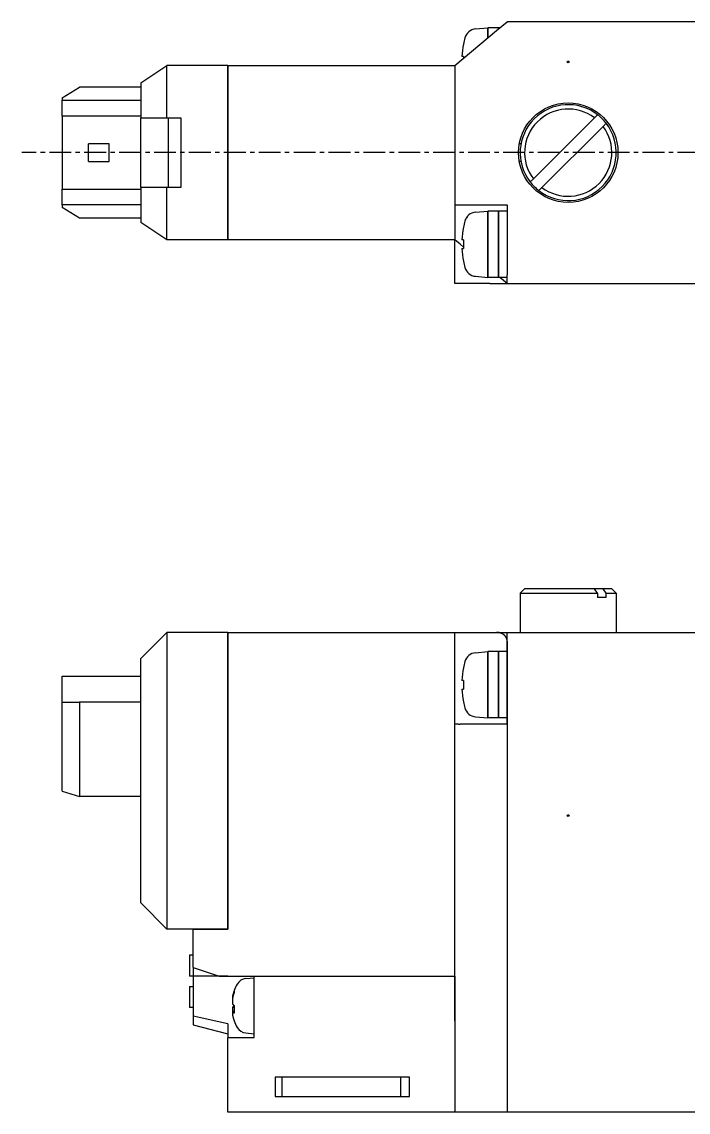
# Model space of a CAD drawing. Extents: x 83 to 239, y 31 to 153.
# Drawn here: x 85.1 to 123.3, y 88.3 to 150.8 of the extents above; entities that cross this region are included whole.
import ezdxf

# ---------------------------------------------------------------- set-up
doc = ezdxf.new("R2010")
doc.units = 0
doc.linetypes.add('CENTER', pattern=[2, 1.25, -0.25, 0.25, -0.25])
doc.layers.get('0').update_dxf_attribs({"linetype": 'CONTINUOUS'})
doc.layers.add('CENTER', color=1, linetype='CENTER')

msp = doc.modelspace()

# ---------------------------------------------------------------- linework, layer by layer
at = {"color": 7, "linetype": 'CONTINUOUS'}
for p, q in [((112.337, 150.263), (112.937, 150.763)), ((126.937, 150.763), (112.937, 150.763)), ((109.937, 148.263), (112.337, 150.263)), ((111.13, 150.351), (111.837, 150.413)), ((111.837, 150.413), (111.837, 149.847)), ((112.437, 150.413), (111.837, 150.413)), ((111.837, 149.847), (111.837, 150.413)), ((112.437, 150.413), (112.437, 150.347)), ((112.517, 150.413), (112.437, 150.413)), ((112.437, 150.347), (112.437, 150.413)), ((110.439, 149.485), (110.434, 149.49)), ((110.439, 148.766), (110.35, 148.766)), ((91.937, 147.263), (93.437, 148.263)), ((96.937, 148.263), (93.437, 148.263)), ((93.437, 145.263), (93.437, 148.263)), ((96.937, 148.263), (109.937, 148.263)), ((96.937, 148.263), (96.937, 138.263)), ((96.937, 138.263), (96.937, 148.263)), ((109.937, 148.263), (109.937, 140.263)), ((109.937, 148.263), (109.937, 138.263)), ((87.437, 146.413), (88.437, 147.013)), ((91.937, 147.013), (88.437, 147.013)), ((91.937, 147.263), (91.937, 145.263)), ((87.437, 146.413), (87.437, 146.263)), ((87.437, 145.363), (87.437, 146.263)), ((87.437, 146.263), (91.937, 146.263)), ((87.437, 145.363), (87.437, 141.163)), ((91.937, 145.363), (87.437, 145.363)), ((91.937, 141.263), (91.937, 145.263)), ((91.937, 145.263), (93.437, 145.263)), ((93.437, 145.263), (94.237, 145.263)), ((93.52, 145.263), (93.52, 141.263)), ((94.237, 145.263), (94.237, 141.263)), ((114.44, 141.76), (117.94, 145.261)), ((118.119, 145.439), (117.94, 145.261)), ((118.435, 144.766), (114.934, 141.265)), ((118.614, 144.944), (118.435, 144.766)), ((88.937, 142.763), (88.937, 143.763)), ((90.137, 143.763), (88.937, 143.763)), ((90.137, 142.763), (90.137, 143.763)), ((113.733, 143.763), (113.632, 143.763)), ((88.937, 142.763), (90.137, 142.763)), ((113.733, 142.763), (113.632, 142.763)), ((91.937, 141.263), (91.937, 139.263)), ((93.437, 141.263), (91.937, 141.263)), ((94.237, 141.263), (93.437, 141.263)), ((93.437, 138.263), (93.437, 141.263)), ((114.44, 141.76), (114.261, 141.582)), ((114.934, 141.265), (114.756, 141.087)), ((87.437, 140.263), (87.437, 141.163)), ((87.437, 141.163), (91.937, 141.163)), ((87.437, 140.263), (87.437, 140.113)), ((91.937, 140.263), (87.437, 140.263)), ((88.437, 139.513), (87.437, 140.113)), ((109.937, 140.263), (112.937, 140.263)), ((112.937, 140.263), (112.937, 136.263)), ((91.937, 139.513), (88.437, 139.513)), ((111.13, 139.851), (111.837, 139.913)), ((112.437, 139.913), (111.837, 139.913)), ((111.837, 139.913), (111.837, 136.113)), ((111.837, 136.113), (111.837, 139.913)), ((112.937, 139.913), (112.437, 139.913)), ((112.437, 139.913), (112.437, 136.113)), ((112.437, 136.113), (112.437, 139.913)), ((93.437, 138.263), (91.937, 139.263)), ((110.439, 138.985), (110.434, 138.99)), ((96.937, 138.263), (93.437, 138.263)), ((109.937, 138.263), (96.937, 138.263)), ((110.237, 138.013), (109.937, 138.263)), ((109.937, 135.763), (109.937, 138.263)), ((110.439, 138.266), (110.35, 138.266)), ((110.436, 137.848), (110.237, 138.013)), ((110.35, 137.761), (110.439, 137.761)), ((110.434, 137.037), (110.439, 137.041)), ((112.937, 135.763), (112.937, 136.263)), ((111.937, 135.763), (109.937, 135.763)), ((111.13, 136.175), (111.837, 136.113)), ((112.437, 136.113), (111.837, 136.113)), ((111.937, 135.763), (112.937, 135.763)), ((112.937, 136.113), (112.437, 136.113)), ((112.937, 135.763), (112.517, 136.113)), ((112.937, 135.763), (126.937, 135.763)), ((113.937, 118.263), (113.687, 118.013)), ((117.94, 118.263), (113.937, 118.263)), ((118.435, 118.263), (117.94, 118.263)), ((118.119, 118.013), (117.94, 118.263)), ((118.614, 118.013), (118.435, 118.263)), ((118.937, 118.263), (118.435, 118.263)), ((118.937, 118.263), (119.187, 118.013)), ((113.687, 118.013), (113.687, 115.763)), ((113.687, 118.013), (118.119, 118.013)), ((118.119, 118.013), (118.119, 117.763)), ((118.614, 117.763), (118.119, 117.763)), ((118.614, 117.763), (118.614, 118.013)), ((118.614, 118.013), (119.187, 118.013)), ((119.187, 118.013), (119.187, 115.763)), ((91.937, 114.263), (93.437, 115.763)), ((96.937, 115.763), (93.437, 115.763)), ((93.437, 115.763), (93.437, 98.763)), ((96.937, 115.763), (109.937, 115.763)), ((96.937, 98.763), (96.937, 115.763)), ((96.937, 115.763), (96.937, 98.763)), ((109.937, 115.763), (112.337, 115.763)), ((109.937, 115.763), (112.937, 115.763)), ((109.937, 93.499), (109.937, 115.763)), ((109.937, 96.063), (109.937, 115.763)), ((112.337, 115.763), (126.937, 115.763)), ((112.937, 115.263), (112.937, 115.763)), ((112.937, 115.263), (112.937, 88.263)), ((112.937, 110.513), (112.937, 115.263)), ((111.13, 114.601), (111.837, 114.663)), ((111.837, 114.663), (111.837, 110.863)), ((112.437, 114.661), (111.837, 114.661)), ((111.837, 110.863), (111.837, 114.661)), ((112.937, 114.663), (112.437, 114.663)), ((112.437, 110.863), (112.437, 114.663)), ((112.437, 114.661), (112.437, 110.863)), ((91.937, 100.263), (91.937, 114.263)), ((87.437, 111.763), (87.437, 113.263)), ((87.437, 113.263), (91.937, 113.263)), ((110.439, 113.735), (110.434, 113.74)), ((110.439, 113.016), (110.35, 113.016)), ((110.35, 112.511), (110.439, 112.511)), ((87.437, 106.663), (87.437, 111.763)), ((87.437, 111.763), (88.437, 111.763)), ((88.437, 111.763), (88.437, 106.363)), ((91.937, 111.763), (88.437, 111.763)), ((110.434, 111.787), (110.439, 111.791)), ((111.13, 110.925), (111.837, 110.863)), ((112.437, 110.863), (111.837, 110.863)), ((112.937, 110.863), (112.437, 110.863)), ((112.937, 110.513), (110.237, 110.513)), ((87.437, 106.663), (88.437, 106.363)), ((91.937, 106.363), (88.437, 106.363)), ((93.437, 98.763), (91.937, 100.263)), ((96.937, 98.763), (93.437, 98.763)), ((94.937, 96.563), (94.937, 98.763)), ((94.937, 98.763), (96.937, 98.763)), ((94.937, 97.263), (94.737, 97.263)), ((94.737, 97.263), (94.737, 96.063)), ((94.937, 96.563), (94.937, 96.063)), ((94.937, 96.563), (96.437, 96.063)), ((94.937, 96.063), (94.737, 96.063)), ((96.937, 96.063), (94.937, 96.063)), ((94.937, 96.063), (94.937, 93.782)), ((96.437, 96.063), (109.937, 96.063)), ((97.966, 95.922), (98.437, 95.963)), ((98.437, 92.543), (98.437, 96.063)), ((98.437, 96.063), (109.937, 96.063)), ((109.937, 96.063), (109.937, 88.263)), ((94.737, 95.463), (94.937, 95.463)), ((94.737, 95.463), (94.737, 94.263)), ((97.217, 94.877), (97.195, 94.888)), ((97.195, 94.888), (97.195, 94.782)), ((97.195, 94.782), (97.195, 94.464)), ((94.937, 94.263), (94.737, 94.263)), ((96.936, 93.324), (94.936, 93.776)), ((94.937, 93.782), (94.937, 93.263)), ((97.288, 94.251), (97.195, 94.263)), ((97.195, 94.263), (97.195, 94.031)), ((97.289, 94.043), (97.195, 94.031)), ((97.195, 94.031), (97.195, 93.839)), ((94.937, 93.263), (96.937, 92.763)), ((96.937, 93.329), (96.937, 92.543)), ((96.937, 88.263), (96.937, 92.543)), ((96.937, 92.543), (98.437, 92.543)), ((97.966, 92.804), (98.437, 92.763)), ((99.637, 90.263), (99.637, 89.163)), ((107.337, 90.263), (99.637, 90.263)), ((100.037, 89.163), (100.037, 90.263)), ((106.837, 89.163), (106.837, 90.263)), ((107.337, 89.163), (107.337, 90.263)), ((99.637, 89.163), (107.337, 89.163)), ((109.937, 88.263), (96.937, 88.263)), ((126.937, 88.263), (109.937, 88.263))]:
    msp.add_line(p, q, dxfattribs=at)
for points in [[(110.439, 148.766, 0), (110.439, 148.765, 0), (110.439, 148.764, 0), (110.439, 148.764, 0), (110.439, 148.763, 0), (110.439, 148.762, 0), (110.439, 148.762, 0), (110.439, 148.761, 0), (110.439, 148.76, 0), (110.439, 148.76, 0), (110.439, 148.759, 0), (110.439, 148.758, 0), (110.439, 148.758, 0), (110.439, 148.757, 0), (110.439, 148.756, 0), (110.439, 148.756, 0), (110.439, 148.755, 0), (110.439, 148.754, 0), (110.439, 148.754, 0), (110.439, 148.753, 0), (110.439, 148.752, 0), (110.439, 148.751, 0), (110.439, 148.751, 0), (110.439, 148.75, 0), (110.439, 148.749, 0), (110.438, 148.749, 0), (110.438, 148.748, 0), (110.438, 148.747, 0), (110.438, 148.747, 0), (110.438, 148.746, 0), (110.438, 148.745, 0), (110.438, 148.745, 0), (110.438, 148.744, 0), (110.438, 148.743, 0), (110.438, 148.743, 0), (110.438, 148.742, 0), (110.438, 148.741, 0), (110.438, 148.741, 0), (110.438, 148.74, 0), (110.438, 148.739, 0), (110.438, 148.739, 0), (110.438, 148.738, 0), (110.438, 148.737, 0), (110.438, 148.737, 0), (110.438, 148.736, 0), (110.438, 148.735, 0), (110.438, 148.734, 0), (110.438, 148.734, 0), (110.438, 148.733, 0), (110.438, 148.732, 0), (110.438, 148.732, 0), (110.438, 148.731, 0), (110.438, 148.73, 0), (110.438, 148.73, 0), (110.438, 148.729, 0), (110.438, 148.728, 0), (110.438, 148.728, 0), (110.438, 148.727, 0), (110.438, 148.726, 0), (110.438, 148.726, 0), (110.438, 148.725, 0), (110.438, 148.724, 0), (110.438, 148.724, 0), (110.437, 148.723, 0), (110.437, 148.722, 0), (110.437, 148.722, 0), (110.437, 148.721, 0), (110.437, 148.72, 0), (110.437, 148.72, 0), (110.437, 148.719, 0), (110.437, 148.718, 0), (110.437, 148.718, 0), (110.437, 148.717, 0), (110.437, 148.716, 0), (110.437, 148.715, 0), (110.437, 148.715, 0), (110.437, 148.714, 0), (110.437, 148.713, 0), (110.437, 148.713, 0), (110.437, 148.712, 0), (110.437, 148.711, 0), (110.437, 148.711, 0), (110.437, 148.71, 0), (110.437, 148.709, 0), (110.437, 148.709, 0), (110.437, 148.708, 0), (110.437, 148.707, 0), (110.437, 148.707, 0), (110.437, 148.706, 0), (110.437, 148.705, 0), (110.437, 148.705, 0), (110.437, 148.704, 0), (110.437, 148.703, 0), (110.437, 148.703, 0), (110.437, 148.702, 0), (110.437, 148.701, 0), (110.437, 148.701, 0), (110.437, 148.7, 0), (110.437, 148.699, 0), (110.437, 148.698, 0), (110.437, 148.698, 0), (110.437, 148.697, 0), (110.437, 148.696, 0), (110.437, 148.696, 0), (110.437, 148.695, 0), (110.436, 148.694, 0), (110.436, 148.694, 0), (110.436, 148.693, 0), (110.436, 148.692, 0), (110.436, 148.692, 0), (110.436, 148.691, 0), (110.436, 148.69, 0), (110.436, 148.69, 0), (110.436, 148.689, 0), (110.436, 148.688, 0), (110.436, 148.688, 0), (110.436, 148.687, 0), (110.436, 148.686, 0), (110.436, 148.686, 0), (110.436, 148.685, 0), (110.436, 148.684, 0), (110.436, 148.684, 0), (110.436, 148.683, 0), (110.436, 148.682, 0), (110.436, 148.682, 0), (110.436, 148.681, 0), (110.436, 148.68, 0), (110.436, 148.679, 0), (110.436, 148.679, 0)], [(110.439, 138.266, 0), (110.439, 138.262, 0), (110.439, 138.258, 0), (110.439, 138.254, 0), (110.439, 138.25, 0), (110.438, 138.246, 0), (110.438, 138.242, 0), (110.438, 138.238, 0), (110.438, 138.234, 0), (110.438, 138.23, 0), (110.438, 138.226, 0), (110.437, 138.222, 0), (110.437, 138.218, 0), (110.437, 138.214, 0), (110.437, 138.211, 0), (110.437, 138.207, 0), (110.437, 138.203, 0), (110.437, 138.199, 0), (110.437, 138.195, 0), (110.436, 138.191, 0), (110.436, 138.187, 0), (110.436, 138.183, 0), (110.436, 138.179, 0), (110.436, 138.175, 0), (110.436, 138.171, 0), (110.436, 138.167, 0), (110.436, 138.163, 0), (110.435, 138.159, 0), (110.435, 138.155, 0), (110.435, 138.151, 0), (110.435, 138.147, 0), (110.435, 138.143, 0), (110.435, 138.14, 0), (110.435, 138.136, 0), (110.435, 138.132, 0), (110.435, 138.128, 0), (110.435, 138.124, 0), (110.435, 138.12, 0), (110.435, 138.116, 0), (110.434, 138.112, 0), (110.434, 138.108, 0), (110.434, 138.104, 0), (110.434, 138.1, 0), (110.434, 138.096, 0), (110.434, 138.092, 0), (110.434, 138.088, 0), (110.434, 138.084, 0), (110.434, 138.08, 0), (110.434, 138.076, 0), (110.434, 138.072, 0), (110.434, 138.068, 0), (110.434, 138.065, 0), (110.434, 138.061, 0), (110.434, 138.057, 0), (110.434, 138.053, 0), (110.434, 138.049, 0), (110.434, 138.045, 0), (110.434, 138.041, 0), (110.434, 138.037, 0), (110.434, 138.033, 0), (110.434, 138.029, 0), (110.434, 138.025, 0), (110.434, 138.021, 0), (110.434, 138.017, 0), (110.434, 138.013, 0), (110.434, 138.009, 0), (110.434, 138.005, 0), (110.434, 138.001, 0), (110.434, 137.997, 0), (110.434, 137.993, 0), (110.434, 137.99, 0), (110.434, 137.986, 0), (110.434, 137.982, 0), (110.434, 137.978, 0), (110.434, 137.974, 0), (110.434, 137.97, 0), (110.434, 137.966, 0), (110.434, 137.962, 0), (110.434, 137.958, 0), (110.434, 137.954, 0), (110.434, 137.95, 0), (110.434, 137.946, 0), (110.434, 137.942, 0), (110.434, 137.938, 0), (110.434, 137.934, 0), (110.434, 137.93, 0), (110.434, 137.926, 0), (110.434, 137.922, 0), (110.434, 137.919, 0), (110.434, 137.915, 0), (110.435, 137.911, 0), (110.435, 137.907, 0), (110.435, 137.903, 0), (110.435, 137.899, 0), (110.435, 137.895, 0), (110.435, 137.891, 0), (110.435, 137.887, 0), (110.435, 137.883, 0), (110.435, 137.879, 0), (110.435, 137.875, 0), (110.435, 137.871, 0), (110.435, 137.867, 0), (110.436, 137.863, 0), (110.436, 137.859, 0), (110.436, 137.855, 0), (110.436, 137.851, 0), (110.436, 137.847, 0), (110.436, 137.844, 0), (110.436, 137.84, 0), (110.436, 137.836, 0), (110.437, 137.832, 0), (110.437, 137.828, 0), (110.437, 137.824, 0), (110.437, 137.82, 0), (110.437, 137.816, 0), (110.437, 137.812, 0), (110.437, 137.808, 0), (110.437, 137.804, 0), (110.438, 137.8, 0), (110.438, 137.796, 0), (110.438, 137.792, 0), (110.438, 137.788, 0), (110.438, 137.784, 0), (110.438, 137.78, 0), (110.439, 137.776, 0), (110.439, 137.773, 0), (110.439, 137.769, 0), (110.439, 137.765, 0), (110.439, 137.761, 0)], [(112.937, 115.263, 0), (112.937, 115.269, 0), (112.937, 115.276, 0), (112.937, 115.282, 0), (112.937, 115.288, 0), (112.936, 115.294, 0), (112.936, 115.3, 0), (112.935, 115.306, 0), (112.934, 115.312, 0), (112.934, 115.318, 0), (112.933, 115.324, 0), (112.932, 115.331, 0), (112.931, 115.337, 0), (112.93, 115.343, 0), (112.929, 115.349, 0), (112.927, 115.355, 0), (112.926, 115.361, 0), (112.924, 115.367, 0), (112.923, 115.373, 0), (112.921, 115.379, 0), (112.919, 115.385, 0), (112.918, 115.391, 0), (112.916, 115.397, 0), (112.914, 115.402, 0), (112.912, 115.408, 0), (112.909, 115.414, 0), (112.907, 115.42, 0), (112.905, 115.426, 0), (112.902, 115.432, 0), (112.9, 115.437, 0), (112.897, 115.443, 0), (112.894, 115.449, 0), (112.892, 115.455, 0), (112.889, 115.46, 0), (112.886, 115.466, 0), (112.883, 115.471, 0), (112.88, 115.477, 0), (112.877, 115.483, 0), (112.873, 115.488, 0), (112.87, 115.494, 0), (112.867, 115.499, 0), (112.863, 115.504, 0), (112.859, 115.51, 0), (112.856, 115.515, 0), (112.852, 115.52, 0), (112.848, 115.526, 0), (112.844, 115.531, 0), (112.84, 115.536, 0), (112.836, 115.541, 0), (112.832, 115.546, 0), (112.828, 115.551, 0), (112.824, 115.556, 0), (112.819, 115.561, 0), (112.815, 115.566, 0), (112.81, 115.571, 0), (112.806, 115.576, 0), (112.801, 115.58, 0), (112.796, 115.585, 0), (112.792, 115.59, 0), (112.787, 115.594, 0), (112.782, 115.599, 0), (112.777, 115.604, 0), (112.772, 115.608, 0), (112.767, 115.612, 0), (112.762, 115.617, 0), (112.756, 115.621, 0), (112.751, 115.625, 0), (112.746, 115.63, 0), (112.74, 115.634, 0), (112.735, 115.638, 0), (112.729, 115.642, 0), (112.724, 115.646, 0), (112.718, 115.65, 0), (112.712, 115.654, 0), (112.706, 115.657, 0), (112.701, 115.661, 0), (112.695, 115.665, 0), (112.689, 115.668, 0), (112.683, 115.672, 0), (112.677, 115.676, 0), (112.671, 115.679, 0), (112.665, 115.682, 0), (112.658, 115.686, 0), (112.652, 115.689, 0), (112.646, 115.692, 0), (112.639, 115.695, 0), (112.633, 115.698, 0), (112.627, 115.701, 0), (112.62, 115.704, 0), (112.614, 115.707, 0), (112.607, 115.71, 0), (112.601, 115.713, 0), (112.594, 115.715, 0), (112.587, 115.718, 0), (112.58, 115.72, 0), (112.574, 115.723, 0), (112.567, 115.725, 0), (112.56, 115.727, 0), (112.553, 115.73, 0), (112.546, 115.732, 0), (112.539, 115.734, 0), (112.533, 115.736, 0), (112.526, 115.738, 0), (112.519, 115.74, 0), (112.512, 115.742, 0), (112.504, 115.743, 0), (112.497, 115.745, 0), (112.49, 115.747, 0), (112.483, 115.748, 0), (112.476, 115.75, 0), (112.469, 115.751, 0), (112.462, 115.752, 0), (112.454, 115.754, 0), (112.447, 115.755, 0), (112.44, 115.756, 0), (112.433, 115.757, 0), (112.425, 115.758, 0), (112.418, 115.759, 0), (112.411, 115.759, 0), (112.403, 115.76, 0), (112.396, 115.761, 0), (112.389, 115.761, 0), (112.381, 115.762, 0), (112.374, 115.762, 0), (112.367, 115.763, 0), (112.359, 115.763, 0), (112.352, 115.763, 0), (112.345, 115.763, 0), (112.337, 115.763, 0)], [(110.439, 113.016, 0), (110.439, 113.012, 0), (110.439, 113.008, 0), (110.439, 113.004, 0), (110.439, 113, 0), (110.438, 112.996, 0), (110.438, 112.992, 0), (110.438, 112.988, 0), (110.438, 112.984, 0), (110.438, 112.98, 0), (110.438, 112.976, 0), (110.437, 112.972, 0), (110.437, 112.968, 0), (110.437, 112.964, 0), (110.437, 112.961, 0), (110.437, 112.957, 0), (110.437, 112.953, 0), (110.437, 112.949, 0), (110.437, 112.945, 0), (110.436, 112.941, 0), (110.436, 112.937, 0), (110.436, 112.933, 0), (110.436, 112.929, 0), (110.436, 112.925, 0), (110.436, 112.921, 0), (110.436, 112.917, 0), (110.436, 112.913, 0), (110.435, 112.909, 0), (110.435, 112.905, 0), (110.435, 112.901, 0), (110.435, 112.897, 0), (110.435, 112.893, 0), (110.435, 112.89, 0), (110.435, 112.886, 0), (110.435, 112.882, 0), (110.435, 112.878, 0), (110.435, 112.874, 0), (110.435, 112.87, 0), (110.435, 112.866, 0), (110.434, 112.862, 0), (110.434, 112.858, 0), (110.434, 112.854, 0), (110.434, 112.85, 0), (110.434, 112.846, 0), (110.434, 112.842, 0), (110.434, 112.838, 0), (110.434, 112.834, 0), (110.434, 112.83, 0), (110.434, 112.826, 0), (110.434, 112.822, 0), (110.434, 112.818, 0), (110.434, 112.815, 0), (110.434, 112.811, 0), (110.434, 112.807, 0), (110.434, 112.803, 0), (110.434, 112.799, 0), (110.434, 112.795, 0), (110.434, 112.791, 0), (110.434, 112.787, 0), (110.434, 112.783, 0), (110.434, 112.779, 0), (110.434, 112.775, 0), (110.434, 112.771, 0), (110.434, 112.767, 0), (110.434, 112.763, 0), (110.434, 112.759, 0), (110.434, 112.755, 0), (110.434, 112.751, 0), (110.434, 112.747, 0), (110.434, 112.743, 0), (110.434, 112.74, 0), (110.434, 112.736, 0), (110.434, 112.732, 0), (110.434, 112.728, 0), (110.434, 112.724, 0), (110.434, 112.72, 0), (110.434, 112.716, 0), (110.434, 112.712, 0), (110.434, 112.708, 0), (110.434, 112.704, 0), (110.434, 112.7, 0), (110.434, 112.696, 0), (110.434, 112.692, 0), (110.434, 112.688, 0), (110.434, 112.684, 0), (110.434, 112.68, 0), (110.434, 112.676, 0), (110.434, 112.672, 0), (110.434, 112.669, 0), (110.434, 112.665, 0), (110.435, 112.661, 0), (110.435, 112.657, 0), (110.435, 112.653, 0), (110.435, 112.649, 0), (110.435, 112.645, 0), (110.435, 112.641, 0), (110.435, 112.637, 0), (110.435, 112.633, 0), (110.435, 112.629, 0), (110.435, 112.625, 0), (110.435, 112.621, 0), (110.435, 112.617, 0), (110.436, 112.613, 0), (110.436, 112.609, 0), (110.436, 112.605, 0), (110.436, 112.601, 0), (110.436, 112.597, 0), (110.436, 112.594, 0), (110.436, 112.59, 0), (110.436, 112.586, 0), (110.437, 112.582, 0), (110.437, 112.578, 0), (110.437, 112.574, 0), (110.437, 112.57, 0), (110.437, 112.566, 0), (110.437, 112.562, 0), (110.437, 112.558, 0), (110.437, 112.554, 0), (110.438, 112.55, 0), (110.438, 112.546, 0), (110.438, 112.542, 0), (110.438, 112.538, 0), (110.438, 112.534, 0), (110.438, 112.53, 0), (110.439, 112.526, 0), (110.439, 112.523, 0), (110.439, 112.519, 0), (110.439, 112.515, 0), (110.439, 112.511, 0)], [(109.937, 110.527, 0), (109.94, 110.527, 0), (109.942, 110.527, 0), (109.944, 110.527, 0), (109.947, 110.526, 0), (109.949, 110.526, 0), (109.951, 110.526, 0), (109.954, 110.526, 0), (109.956, 110.525, 0), (109.958, 110.525, 0), (109.961, 110.525, 0), (109.963, 110.525, 0), (109.965, 110.525, 0), (109.968, 110.524, 0), (109.97, 110.524, 0), (109.972, 110.524, 0), (109.975, 110.524, 0), (109.977, 110.524, 0), (109.979, 110.524, 0), (109.982, 110.523, 0), (109.984, 110.523, 0), (109.986, 110.523, 0), (109.989, 110.523, 0), (109.991, 110.523, 0), (109.993, 110.522, 0), (109.996, 110.522, 0), (109.998, 110.522, 0), (110, 110.522, 0), (110.003, 110.522, 0), (110.005, 110.522, 0), (110.007, 110.521, 0), (110.01, 110.521, 0), (110.012, 110.521, 0), (110.014, 110.521, 0), (110.017, 110.521, 0), (110.019, 110.521, 0), (110.022, 110.52, 0), (110.024, 110.52, 0), (110.026, 110.52, 0), (110.029, 110.52, 0), (110.031, 110.52, 0), (110.033, 110.52, 0), (110.036, 110.52, 0), (110.038, 110.519, 0), (110.04, 110.519, 0), (110.043, 110.519, 0), (110.045, 110.519, 0), (110.047, 110.519, 0), (110.05, 110.519, 0), (110.052, 110.519, 0), (110.054, 110.518, 0), (110.057, 110.518, 0), (110.059, 110.518, 0), (110.061, 110.518, 0), (110.064, 110.518, 0), (110.066, 110.518, 0), (110.068, 110.518, 0), (110.071, 110.518, 0), (110.073, 110.517, 0), (110.075, 110.517, 0), (110.078, 110.517, 0), (110.08, 110.517, 0), (110.082, 110.517, 0), (110.085, 110.517, 0), (110.087, 110.517, 0), (110.089, 110.517, 0), (110.092, 110.517, 0), (110.094, 110.516, 0), (110.097, 110.516, 0), (110.099, 110.516, 0), (110.101, 110.516, 0), (110.104, 110.516, 0), (110.106, 110.516, 0), (110.108, 110.516, 0), (110.111, 110.516, 0), (110.113, 110.516, 0), (110.115, 110.516, 0), (110.118, 110.515, 0), (110.12, 110.515, 0), (110.122, 110.515, 0), (110.125, 110.515, 0), (110.127, 110.515, 0), (110.129, 110.515, 0), (110.132, 110.515, 0), (110.134, 110.515, 0), (110.136, 110.515, 0), (110.139, 110.515, 0), (110.141, 110.515, 0), (110.143, 110.515, 0), (110.146, 110.515, 0), (110.148, 110.514, 0), (110.15, 110.514, 0), (110.153, 110.514, 0), (110.155, 110.514, 0), (110.158, 110.514, 0), (110.16, 110.514, 0), (110.162, 110.514, 0), (110.165, 110.514, 0), (110.167, 110.514, 0), (110.169, 110.514, 0), (110.172, 110.514, 0), (110.174, 110.514, 0), (110.176, 110.514, 0), (110.179, 110.514, 0), (110.181, 110.514, 0), (110.183, 110.514, 0), (110.186, 110.514, 0), (110.188, 110.514, 0), (110.19, 110.514, 0), (110.193, 110.514, 0), (110.195, 110.514, 0), (110.197, 110.513, 0), (110.2, 110.513, 0), (110.202, 110.513, 0), (110.204, 110.513, 0), (110.207, 110.513, 0), (110.209, 110.513, 0), (110.212, 110.513, 0), (110.214, 110.513, 0), (110.216, 110.513, 0), (110.219, 110.513, 0), (110.221, 110.513, 0), (110.223, 110.513, 0), (110.226, 110.513, 0), (110.228, 110.513, 0), (110.23, 110.513, 0), (110.233, 110.513, 0), (110.235, 110.513, 0), (110.237, 110.513, 0)], [(97.292, 95.229, 0), (97.291, 95.227, 0), (97.29, 95.224, 0), (97.289, 95.222, 0), (97.288, 95.219, 0), (97.287, 95.216, 0), (97.287, 95.214, 0), (97.286, 95.211, 0), (97.285, 95.208, 0), (97.284, 95.206, 0), (97.283, 95.203, 0), (97.282, 95.201, 0), (97.281, 95.198, 0), (97.28, 95.195, 0), (97.279, 95.193, 0), (97.278, 95.19, 0), (97.277, 95.187, 0), (97.276, 95.185, 0), (97.275, 95.182, 0), (97.275, 95.18, 0), (97.274, 95.177, 0), (97.273, 95.174, 0), (97.272, 95.172, 0), (97.271, 95.169, 0), (97.27, 95.166, 0), (97.269, 95.164, 0), (97.268, 95.161, 0), (97.267, 95.159, 0), (97.267, 95.156, 0), (97.266, 95.153, 0), (97.265, 95.151, 0), (97.264, 95.148, 0), (97.263, 95.145, 0), (97.262, 95.143, 0), (97.261, 95.14, 0), (97.26, 95.137, 0), (97.26, 95.135, 0), (97.259, 95.132, 0), (97.258, 95.129, 0), (97.257, 95.127, 0), (97.256, 95.124, 0), (97.255, 95.121, 0), (97.255, 95.119, 0), (97.254, 95.116, 0), (97.253, 95.114, 0), (97.252, 95.111, 0), (97.251, 95.108, 0), (97.251, 95.106, 0), (97.25, 95.103, 0), (97.249, 95.1, 0), (97.248, 95.098, 0), (97.247, 95.095, 0), (97.246, 95.092, 0), (97.246, 95.09, 0), (97.245, 95.087, 0), (97.244, 95.084, 0), (97.243, 95.082, 0), (97.243, 95.079, 0), (97.242, 95.076, 0), (97.241, 95.074, 0), (97.24, 95.071, 0), (97.24, 95.068, 0), (97.239, 95.066, 0), (97.238, 95.063, 0), (97.237, 95.06, 0), (97.236, 95.058, 0), (97.236, 95.055, 0), (97.235, 95.052, 0), (97.234, 95.05, 0), (97.233, 95.047, 0), (97.233, 95.044, 0), (97.232, 95.041, 0), (97.231, 95.039, 0), (97.231, 95.036, 0), (97.23, 95.034, 0), (97.229, 95.031, 0), (97.228, 95.028, 0), (97.228, 95.025, 0), (97.227, 95.023, 0), (97.226, 95.02, 0), (97.225, 95.017, 0), (97.225, 95.015, 0), (97.224, 95.012, 0), (97.223, 95.009, 0), (97.223, 95.007, 0), (97.222, 95.004, 0), (97.221, 95.001, 0), (97.221, 94.999, 0), (97.22, 94.996, 0), (97.219, 94.993, 0), (97.219, 94.99, 0), (97.218, 94.988, 0), (97.217, 94.985, 0), (97.216, 94.982, 0), (97.216, 94.98, 0), (97.215, 94.977, 0), (97.215, 94.974, 0), (97.214, 94.972, 0), (97.213, 94.969, 0), (97.213, 94.966, 0), (97.212, 94.964, 0), (97.211, 94.961, 0), (97.211, 94.958, 0), (97.21, 94.956, 0), (97.209, 94.953, 0), (97.209, 94.95, 0), (97.208, 94.947, 0), (97.207, 94.945, 0), (97.207, 94.942, 0), (97.206, 94.939, 0), (97.206, 94.936, 0), (97.205, 94.934, 0), (97.204, 94.931, 0), (97.204, 94.928, 0), (97.203, 94.926, 0), (97.203, 94.923, 0), (97.202, 94.92, 0), (97.201, 94.918, 0), (97.201, 94.915, 0), (97.2, 94.912, 0), (97.2, 94.909, 0), (97.199, 94.907, 0), (97.198, 94.904, 0), (97.198, 94.901, 0), (97.197, 94.899, 0), (97.197, 94.896, 0), (97.196, 94.893, 0), (97.196, 94.89, 0), (97.195, 94.888, 0)], [(97.294, 95.129, 0), (97.293, 95.126, 0), (97.293, 95.124, 0), (97.291, 95.121, 0), (97.29, 95.119, 0), (97.29, 95.116, 0), (97.289, 95.113, 0), (97.288, 95.111, 0), (97.287, 95.108, 0), (97.286, 95.105, 0), (97.285, 95.103, 0), (97.284, 95.1, 0), (97.283, 95.097, 0), (97.282, 95.095, 0), (97.281, 95.092, 0), (97.28, 95.089, 0), (97.279, 95.087, 0), (97.278, 95.084, 0), (97.277, 95.081, 0), (97.276, 95.079, 0), (97.275, 95.076, 0), (97.275, 95.073, 0), (97.274, 95.071, 0), (97.273, 95.068, 0), (97.272, 95.065, 0), (97.271, 95.062, 0), (97.27, 95.06, 0), (97.269, 95.057, 0), (97.268, 95.055, 0), (97.267, 95.052, 0), (97.266, 95.049, 0), (97.266, 95.046, 0), (97.265, 95.044, 0), (97.264, 95.041, 0), (97.263, 95.038, 0), (97.262, 95.036, 0), (97.261, 95.033, 0), (97.26, 95.03, 0), (97.259, 95.028, 0), (97.258, 95.025, 0), (97.258, 95.022, 0), (97.257, 95.019, 0), (97.256, 95.017, 0), (97.255, 95.014, 0), (97.254, 95.011, 0), (97.253, 95.009, 0), (97.253, 95.006, 0), (97.252, 95.003, 0), (97.251, 95.001, 0), (97.25, 94.998, 0), (97.249, 94.995, 0), (97.248, 94.993, 0), (97.248, 94.99, 0), (97.247, 94.987, 0), (97.246, 94.984, 0), (97.245, 94.982, 0), (97.244, 94.979, 0), (97.244, 94.976, 0), (97.243, 94.974, 0), (97.242, 94.971, 0), (97.241, 94.968, 0), (97.24, 94.965, 0), (97.24, 94.963, 0), (97.239, 94.96, 0), (97.238, 94.957, 0), (97.237, 94.954, 0), (97.237, 94.952, 0), (97.236, 94.949, 0), (97.235, 94.946, 0), (97.234, 94.944, 0), (97.233, 94.941, 0), (97.233, 94.938, 0), (97.232, 94.936, 0), (97.231, 94.933, 0), (97.23, 94.93, 0), (97.23, 94.927, 0), (97.229, 94.925, 0), (97.228, 94.922, 0), (97.228, 94.919, 0), (97.227, 94.916, 0), (97.226, 94.914, 0), (97.225, 94.911, 0), (97.225, 94.908, 0), (97.224, 94.905, 0), (97.223, 94.903, 0), (97.222, 94.9, 0), (97.222, 94.897, 0), (97.221, 94.894, 0), (97.22, 94.892, 0), (97.22, 94.889, 0), (97.219, 94.886, 0), (97.218, 94.883, 0), (97.218, 94.881, 0), (97.217, 94.878, 0), (97.216, 94.875, 0), (97.216, 94.873, 0), (97.215, 94.87, 0), (97.214, 94.867, 0), (97.213, 94.864, 0), (97.213, 94.862, 0), (97.212, 94.859, 0), (97.212, 94.856, 0), (97.211, 94.853, 0), (97.21, 94.851, 0), (97.21, 94.848, 0), (97.209, 94.845, 0), (97.208, 94.842, 0), (97.208, 94.84, 0), (97.207, 94.837, 0), (97.206, 94.834, 0), (97.206, 94.831, 0), (97.205, 94.829, 0), (97.204, 94.826, 0), (97.204, 94.823, 0), (97.203, 94.82, 0), (97.203, 94.818, 0), (97.202, 94.815, 0), (97.201, 94.812, 0), (97.201, 94.809, 0), (97.2, 94.806, 0), (97.2, 94.804, 0), (97.199, 94.801, 0), (97.198, 94.798, 0), (97.198, 94.796, 0), (97.197, 94.793, 0), (97.197, 94.79, 0), (97.196, 94.787, 0), (97.196, 94.784, 0), (97.195, 94.782, 0)], [(97.293, 95.233, 0), (97.293, 95.232, 0), (97.293, 95.231, 0), (97.293, 95.231, 0), (97.293, 95.23, 0), (97.292, 95.229, 0), (97.292, 95.229, 0), (97.292, 95.228, 0), (97.292, 95.228, 0), (97.291, 95.227, 0), (97.291, 95.226, 0), (97.291, 95.225, 0), (97.291, 95.225, 0), (97.291, 95.224, 0), (97.29, 95.224, 0), (97.29, 95.223, 0), (97.29, 95.222, 0), (97.29, 95.222, 0), (97.29, 95.221, 0), (97.29, 95.22, 0), (97.29, 95.22, 0), (97.289, 95.219, 0), (97.289, 95.218, 0), (97.289, 95.218, 0), (97.289, 95.217, 0), (97.289, 95.216, 0), (97.289, 95.215, 0), (97.288, 95.215, 0), (97.288, 95.214, 0), (97.288, 95.213, 0), (97.288, 95.213, 0), (97.288, 95.212, 0), (97.288, 95.211, 0), (97.288, 95.21, 0), (97.288, 95.21, 0), (97.288, 95.209, 0), (97.287, 95.208, 0), (97.287, 95.208, 0), (97.287, 95.207, 0), (97.287, 95.206, 0), (97.287, 95.205, 0), (97.287, 95.205, 0), (97.287, 95.204, 0), (97.287, 95.203, 0), (97.287, 95.203, 0), (97.287, 95.202, 0), (97.287, 95.201, 0), (97.287, 95.2, 0), (97.287, 95.199, 0), (97.287, 95.199, 0), (97.287, 95.198, 0), (97.287, 95.197, 0), (97.287, 95.196, 0), (97.286, 95.196, 0), (97.286, 95.195, 0), (97.286, 95.194, 0), (97.286, 95.193, 0), (97.286, 95.192, 0), (97.286, 95.192, 0), (97.286, 95.191, 0), (97.286, 95.19, 0), (97.286, 95.189, 0), (97.286, 95.189, 0), (97.286, 95.188, 0), (97.286, 95.187, 0), (97.286, 95.186, 0), (97.286, 95.185, 0), (97.286, 95.184, 0), (97.286, 95.184, 0), (97.286, 95.183, 0), (97.286, 95.182, 0), (97.286, 95.181, 0), (97.287, 95.18, 0), (97.287, 95.18, 0), (97.287, 95.179, 0), (97.287, 95.178, 0), (97.287, 95.177, 0), (97.287, 95.176, 0), (97.287, 95.175, 0), (97.287, 95.174, 0), (97.287, 95.174, 0), (97.287, 95.173, 0), (97.287, 95.172, 0), (97.287, 95.171, 0), (97.287, 95.17, 0), (97.287, 95.169, 0), (97.287, 95.168, 0), (97.287, 95.168, 0), (97.288, 95.167, 0), (97.288, 95.166, 0), (97.288, 95.165, 0), (97.288, 95.164, 0), (97.288, 95.163, 0), (97.288, 95.162, 0), (97.288, 95.161, 0), (97.288, 95.16, 0), (97.288, 95.159, 0), (97.289, 95.159, 0), (97.289, 95.158, 0), (97.289, 95.157, 0), (97.289, 95.156, 0), (97.289, 95.155, 0), (97.289, 95.154, 0), (97.289, 95.153, 0), (97.29, 95.152, 0), (97.29, 95.151, 0), (97.29, 95.15, 0), (97.29, 95.149, 0), (97.29, 95.148, 0), (97.29, 95.148, 0), (97.291, 95.147, 0), (97.291, 95.146, 0), (97.291, 95.145, 0), (97.291, 95.144, 0), (97.291, 95.143, 0), (97.291, 95.142, 0), (97.292, 95.141, 0), (97.292, 95.14, 0), (97.292, 95.139, 0), (97.292, 95.138, 0), (97.293, 95.137, 0), (97.293, 95.136, 0), (97.293, 95.135, 0), (97.293, 95.134, 0), (97.293, 95.133, 0), (97.294, 95.132, 0), (97.294, 95.131, 0), (97.294, 95.13, 0), (97.294, 95.129, 0)], [(97.195, 94.464, 0), (97.196, 94.463, 0), (97.196, 94.462, 0), (97.197, 94.462, 0), (97.197, 94.461, 0), (97.198, 94.46, 0), (97.198, 94.46, 0), (97.199, 94.459, 0), (97.2, 94.458, 0), (97.2, 94.457, 0), (97.201, 94.457, 0), (97.201, 94.456, 0), (97.202, 94.456, 0), (97.203, 94.455, 0), (97.203, 94.454, 0), (97.204, 94.454, 0), (97.204, 94.453, 0), (97.205, 94.452, 0), (97.206, 94.451, 0), (97.206, 94.451, 0), (97.207, 94.45, 0), (97.208, 94.449, 0), (97.208, 94.449, 0), (97.209, 94.448, 0), (97.21, 94.447, 0), (97.21, 94.447, 0), (97.211, 94.446, 0), (97.212, 94.445, 0), (97.212, 94.445, 0), (97.213, 94.444, 0), (97.213, 94.443, 0), (97.214, 94.443, 0), (97.215, 94.442, 0), (97.216, 94.441, 0), (97.216, 94.441, 0), (97.217, 94.44, 0), (97.218, 94.439, 0), (97.218, 94.439, 0), (97.219, 94.438, 0), (97.22, 94.437, 0), (97.22, 94.437, 0), (97.221, 94.436, 0), (97.222, 94.435, 0), (97.222, 94.435, 0), (97.223, 94.434, 0), (97.224, 94.433, 0), (97.225, 94.433, 0), (97.225, 94.432, 0), (97.226, 94.431, 0), (97.227, 94.431, 0), (97.228, 94.43, 0), (97.228, 94.429, 0), (97.229, 94.429, 0), (97.23, 94.428, 0), (97.23, 94.427, 0), (97.231, 94.427, 0), (97.232, 94.426, 0), (97.233, 94.425, 0), (97.233, 94.424, 0), (97.234, 94.424, 0), (97.235, 94.423, 0), (97.236, 94.422, 0), (97.237, 94.422, 0), (97.237, 94.421, 0), (97.238, 94.421, 0), (97.239, 94.42, 0), (97.24, 94.419, 0), (97.24, 94.418, 0), (97.241, 94.418, 0), (97.242, 94.417, 0), (97.243, 94.416, 0), (97.244, 94.416, 0), (97.244, 94.415, 0), (97.245, 94.415, 0), (97.246, 94.414, 0), (97.247, 94.413, 0), (97.248, 94.413, 0), (97.248, 94.412, 0), (97.249, 94.411, 0), (97.25, 94.411, 0), (97.251, 94.41, 0), (97.252, 94.409, 0), (97.253, 94.409, 0), (97.253, 94.408, 0), (97.254, 94.407, 0), (97.255, 94.407, 0), (97.256, 94.406, 0), (97.257, 94.405, 0), (97.258, 94.405, 0), (97.258, 94.404, 0), (97.259, 94.403, 0), (97.26, 94.403, 0), (97.261, 94.402, 0), (97.262, 94.401, 0), (97.263, 94.401, 0), (97.264, 94.4, 0), (97.265, 94.399, 0), (97.266, 94.399, 0), (97.266, 94.398, 0), (97.267, 94.397, 0), (97.268, 94.397, 0), (97.269, 94.396, 0), (97.27, 94.395, 0), (97.271, 94.395, 0), (97.272, 94.394, 0), (97.273, 94.393, 0), (97.274, 94.393, 0), (97.275, 94.392, 0), (97.275, 94.391, 0), (97.276, 94.391, 0), (97.277, 94.39, 0), (97.278, 94.389, 0), (97.279, 94.389, 0), (97.28, 94.388, 0), (97.281, 94.388, 0), (97.282, 94.387, 0), (97.283, 94.386, 0), (97.284, 94.385, 0), (97.285, 94.385, 0), (97.286, 94.384, 0), (97.287, 94.384, 0), (97.288, 94.383, 0), (97.289, 94.382, 0), (97.29, 94.382, 0), (97.29, 94.381, 0), (97.291, 94.38, 0), (97.293, 94.38, 0), (97.293, 94.379, 0), (97.294, 94.378, 0)], [(97.294, 94.378, 0), (97.294, 94.375, 0), (97.294, 94.371, 0), (97.294, 94.368, 0), (97.293, 94.365, 0), (97.293, 94.361, 0), (97.293, 94.358, 0), (97.293, 94.354, 0), (97.293, 94.351, 0), (97.292, 94.348, 0), (97.292, 94.344, 0), (97.292, 94.341, 0), (97.292, 94.337, 0), (97.291, 94.334, 0), (97.291, 94.331, 0), (97.291, 94.327, 0), (97.291, 94.324, 0), (97.291, 94.32, 0), (97.29, 94.317, 0), (97.29, 94.314, 0), (97.29, 94.31, 0), (97.29, 94.307, 0), (97.29, 94.303, 0), (97.29, 94.3, 0), (97.29, 94.296, 0), (97.289, 94.293, 0), (97.289, 94.29, 0), (97.289, 94.286, 0), (97.289, 94.283, 0), (97.289, 94.279, 0), (97.289, 94.276, 0), (97.288, 94.273, 0), (97.288, 94.269, 0), (97.288, 94.266, 0), (97.288, 94.262, 0), (97.288, 94.259, 0), (97.288, 94.256, 0), (97.288, 94.252, 0), (97.288, 94.249, 0), (97.287, 94.245, 0), (97.287, 94.242, 0), (97.287, 94.239, 0), (97.287, 94.235, 0), (97.287, 94.232, 0), (97.287, 94.228, 0), (97.287, 94.225, 0), (97.287, 94.222, 0), (97.287, 94.218, 0), (97.287, 94.215, 0), (97.287, 94.212, 0), (97.287, 94.208, 0), (97.287, 94.205, 0), (97.287, 94.201, 0), (97.287, 94.198, 0), (97.287, 94.195, 0), (97.286, 94.191, 0), (97.286, 94.188, 0), (97.286, 94.184, 0), (97.286, 94.181, 0), (97.286, 94.178, 0), (97.286, 94.174, 0), (97.286, 94.171, 0), (97.286, 94.167, 0), (97.286, 94.164, 0), (97.286, 94.161, 0), (97.286, 94.157, 0), (97.286, 94.154, 0), (97.286, 94.15, 0), (97.286, 94.147, 0), (97.286, 94.144, 0), (97.286, 94.14, 0), (97.286, 94.137, 0), (97.286, 94.134, 0), (97.286, 94.13, 0), (97.287, 94.127, 0), (97.287, 94.124, 0), (97.287, 94.12, 0), (97.287, 94.117, 0), (97.287, 94.113, 0), (97.287, 94.11, 0), (97.287, 94.107, 0), (97.287, 94.103, 0), (97.287, 94.1, 0), (97.287, 94.097, 0), (97.287, 94.093, 0), (97.287, 94.09, 0), (97.287, 94.087, 0), (97.287, 94.083, 0), (97.287, 94.08, 0), (97.287, 94.076, 0), (97.288, 94.073, 0), (97.288, 94.07, 0), (97.288, 94.066, 0), (97.288, 94.063, 0), (97.288, 94.06, 0), (97.288, 94.056, 0), (97.288, 94.053, 0), (97.288, 94.049, 0), (97.289, 94.046, 0), (97.289, 94.043, 0), (97.289, 94.04, 0), (97.289, 94.036, 0), (97.289, 94.033, 0), (97.289, 94.029, 0), (97.29, 94.026, 0), (97.29, 94.023, 0), (97.29, 94.019, 0), (97.29, 94.016, 0), (97.29, 94.013, 0), (97.29, 94.009, 0), (97.29, 94.006, 0), (97.291, 94.003, 0), (97.291, 93.999, 0), (97.291, 93.996, 0), (97.291, 93.993, 0), (97.291, 93.989, 0), (97.292, 93.986, 0), (97.292, 93.983, 0), (97.292, 93.979, 0), (97.292, 93.976, 0), (97.293, 93.973, 0), (97.293, 93.969, 0), (97.293, 93.966, 0), (97.293, 93.963, 0), (97.293, 93.959, 0), (97.294, 93.956, 0), (97.294, 93.953, 0), (97.294, 93.95, 0), (97.294, 93.946, 0)], [(97.292, 94.38, 0), (97.292, 94.38, 0), (97.292, 94.379, 0), (97.292, 94.379, 0), (97.292, 94.379, 0), (97.292, 94.379, 0), (97.292, 94.379, 0), (97.292, 94.379, 0), (97.292, 94.379, 0), (97.292, 94.379, 0), (97.292, 94.379, 0), (97.292, 94.378, 0), (97.292, 94.378, 0), (97.292, 94.378, 0), (97.292, 94.378, 0), (97.292, 94.378, 0), (97.292, 94.378, 0), (97.292, 94.378, 0), (97.292, 94.377, 0), (97.292, 94.377, 0), (97.292, 94.377, 0), (97.292, 94.377, 0), (97.292, 94.377, 0), (97.292, 94.377, 0), (97.292, 94.377, 0), (97.292, 94.377, 0), (97.293, 94.376, 0), (97.293, 94.376, 0), (97.293, 94.376, 0), (97.293, 94.376, 0), (97.293, 94.376, 0), (97.293, 94.376, 0), (97.293, 94.376, 0), (97.293, 94.376, 0), (97.293, 94.375, 0), (97.293, 94.375, 0), (97.293, 94.375, 0), (97.293, 94.375, 0), (97.293, 94.375, 0), (97.293, 94.375, 0), (97.293, 94.375, 0), (97.293, 94.374, 0), (97.293, 94.374, 0), (97.293, 94.374, 0), (97.293, 94.374, 0), (97.293, 94.374, 0), (97.293, 94.374, 0), (97.293, 94.374, 0), (97.293, 94.374, 0), (97.293, 94.374, 0), (97.293, 94.373, 0), (97.293, 94.373, 0), (97.293, 94.373, 0), (97.293, 94.373, 0), (97.293, 94.373, 0), (97.293, 94.373, 0), (97.293, 94.373, 0), (97.293, 94.372, 0), (97.293, 94.372, 0), (97.293, 94.372, 0), (97.293, 94.372, 0), (97.293, 94.372, 0), (97.293, 94.372, 0), (97.293, 94.372, 0), (97.293, 94.371, 0), (97.293, 94.371, 0), (97.293, 94.371, 0), (97.293, 94.371, 0), (97.293, 94.371, 0), (97.293, 94.371, 0), (97.293, 94.371, 0), (97.293, 94.371, 0), (97.293, 94.371, 0), (97.293, 94.37, 0), (97.293, 94.37, 0), (97.293, 94.37, 0), (97.293, 94.37, 0), (97.293, 94.37, 0), (97.293, 94.37, 0), (97.293, 94.37, 0), (97.293, 94.369, 0), (97.293, 94.369, 0), (97.293, 94.369, 0), (97.293, 94.369, 0), (97.293, 94.369, 0), (97.293, 94.369, 0), (97.293, 94.369, 0), (97.293, 94.368, 0), (97.293, 94.368, 0), (97.293, 94.368, 0), (97.293, 94.368, 0), (97.293, 94.368, 0), (97.293, 94.368, 0), (97.293, 94.368, 0), (97.293, 94.368, 0), (97.293, 94.368, 0), (97.293, 94.367, 0), (97.293, 94.367, 0), (97.293, 94.367, 0), (97.293, 94.367, 0), (97.293, 94.367, 0), (97.293, 94.367, 0), (97.293, 94.367, 0), (97.293, 94.367, 0), (97.293, 94.366, 0), (97.293, 94.366, 0), (97.293, 94.366, 0), (97.293, 94.366, 0), (97.293, 94.366, 0), (97.293, 94.366, 0), (97.293, 94.366, 0), (97.293, 94.365, 0), (97.293, 94.365, 0), (97.293, 94.365, 0), (97.293, 94.365, 0), (97.293, 94.365, 0), (97.293, 94.365, 0), (97.293, 94.365, 0), (97.293, 94.365, 0), (97.293, 94.364, 0), (97.293, 94.364, 0), (97.293, 94.364, 0), (97.293, 94.364, 0), (97.293, 94.364, 0), (97.293, 94.364, 0), (97.293, 94.364, 0), (97.293, 94.364, 0), (97.293, 94.363, 0), (97.293, 94.363, 0)], [(97.292, 94.347, 0), (97.291, 94.346, 0), (97.29, 94.345, 0), (97.289, 94.345, 0), (97.288, 94.344, 0), (97.287, 94.344, 0), (97.287, 94.343, 0), (97.286, 94.342, 0), (97.285, 94.341, 0), (97.284, 94.341, 0), (97.283, 94.34, 0), (97.282, 94.34, 0), (97.281, 94.339, 0), (97.28, 94.338, 0), (97.279, 94.338, 0), (97.278, 94.337, 0), (97.277, 94.336, 0), (97.276, 94.336, 0), (97.275, 94.335, 0), (97.275, 94.335, 0), (97.274, 94.334, 0), (97.273, 94.333, 0), (97.272, 94.332, 0), (97.271, 94.332, 0), (97.27, 94.331, 0), (97.269, 94.331, 0), (97.268, 94.33, 0), (97.267, 94.329, 0), (97.267, 94.329, 0), (97.266, 94.328, 0), (97.265, 94.327, 0), (97.264, 94.327, 0), (97.263, 94.326, 0), (97.262, 94.325, 0), (97.261, 94.325, 0), (97.26, 94.324, 0), (97.26, 94.323, 0), (97.259, 94.323, 0), (97.258, 94.322, 0), (97.257, 94.322, 0), (97.256, 94.321, 0), (97.255, 94.32, 0), (97.255, 94.32, 0), (97.254, 94.319, 0), (97.253, 94.318, 0), (97.252, 94.318, 0), (97.251, 94.317, 0), (97.251, 94.316, 0), (97.25, 94.316, 0), (97.249, 94.315, 0), (97.248, 94.314, 0), (97.247, 94.314, 0), (97.246, 94.313, 0), (97.246, 94.312, 0), (97.245, 94.312, 0), (97.244, 94.311, 0), (97.243, 94.31, 0), (97.243, 94.31, 0), (97.242, 94.309, 0), (97.241, 94.308, 0), (97.24, 94.308, 0), (97.24, 94.307, 0), (97.239, 94.306, 0), (97.238, 94.306, 0), (97.237, 94.305, 0), (97.236, 94.305, 0), (97.236, 94.304, 0), (97.235, 94.303, 0), (97.234, 94.303, 0), (97.233, 94.302, 0), (97.233, 94.301, 0), (97.232, 94.301, 0), (97.231, 94.3, 0), (97.231, 94.299, 0), (97.23, 94.299, 0), (97.229, 94.298, 0), (97.228, 94.297, 0), (97.228, 94.297, 0), (97.227, 94.296, 0), (97.226, 94.295, 0), (97.225, 94.295, 0), (97.225, 94.294, 0), (97.224, 94.293, 0), (97.223, 94.293, 0), (97.223, 94.292, 0), (97.222, 94.291, 0), (97.221, 94.291, 0), (97.221, 94.29, 0), (97.22, 94.289, 0), (97.219, 94.289, 0), (97.219, 94.288, 0), (97.218, 94.287, 0), (97.217, 94.287, 0), (97.216, 94.286, 0), (97.216, 94.285, 0), (97.215, 94.285, 0), (97.215, 94.284, 0), (97.214, 94.283, 0), (97.213, 94.283, 0), (97.213, 94.282, 0), (97.212, 94.281, 0), (97.211, 94.281, 0), (97.211, 94.28, 0), (97.21, 94.279, 0), (97.209, 94.279, 0), (97.209, 94.278, 0), (97.208, 94.278, 0), (97.207, 94.277, 0), (97.207, 94.276, 0), (97.206, 94.275, 0), (97.206, 94.275, 0), (97.205, 94.274, 0), (97.204, 94.273, 0), (97.204, 94.273, 0), (97.203, 94.272, 0), (97.203, 94.272, 0), (97.202, 94.271, 0), (97.201, 94.27, 0), (97.201, 94.269, 0), (97.2, 94.269, 0), (97.2, 94.268, 0), (97.199, 94.267, 0), (97.198, 94.267, 0), (97.198, 94.266, 0), (97.197, 94.266, 0), (97.197, 94.265, 0), (97.196, 94.264, 0), (97.196, 94.263, 0), (97.195, 94.263, 0)], [(97.195, 94.031, 0), (97.196, 94.031, 0), (97.196, 94.03, 0), (97.197, 94.029, 0), (97.197, 94.029, 0), (97.198, 94.028, 0), (97.198, 94.027, 0), (97.199, 94.027, 0), (97.2, 94.026, 0), (97.2, 94.025, 0), (97.201, 94.025, 0), (97.201, 94.024, 0), (97.202, 94.023, 0), (97.203, 94.023, 0), (97.203, 94.022, 0), (97.204, 94.021, 0), (97.204, 94.021, 0), (97.205, 94.02, 0), (97.206, 94.019, 0), (97.206, 94.019, 0), (97.207, 94.018, 0), (97.208, 94.017, 0), (97.208, 94.017, 0), (97.209, 94.016, 0), (97.21, 94.015, 0), (97.21, 94.014, 0), (97.211, 94.014, 0), (97.212, 94.013, 0), (97.212, 94.013, 0), (97.213, 94.012, 0), (97.213, 94.011, 0), (97.214, 94.01, 0), (97.215, 94.01, 0), (97.216, 94.009, 0), (97.216, 94.008, 0), (97.217, 94.008, 0), (97.218, 94.007, 0), (97.218, 94.006, 0), (97.219, 94.006, 0), (97.22, 94.005, 0), (97.22, 94.004, 0), (97.221, 94.004, 0), (97.222, 94.003, 0), (97.222, 94.002, 0), (97.223, 94.002, 0), (97.224, 94.001, 0), (97.225, 94, 0), (97.225, 94, 0), (97.226, 93.999, 0), (97.227, 93.998, 0), (97.228, 93.998, 0), (97.228, 93.997, 0), (97.229, 93.996, 0), (97.23, 93.996, 0), (97.23, 93.995, 0), (97.231, 93.994, 0), (97.232, 93.994, 0), (97.233, 93.993, 0), (97.233, 93.992, 0), (97.234, 93.992, 0), (97.235, 93.991, 0), (97.236, 93.99, 0), (97.237, 93.99, 0), (97.237, 93.989, 0), (97.238, 93.988, 0), (97.239, 93.988, 0), (97.24, 93.987, 0), (97.24, 93.986, 0), (97.241, 93.986, 0), (97.242, 93.985, 0), (97.243, 93.984, 0), (97.244, 93.984, 0), (97.244, 93.983, 0), (97.245, 93.982, 0), (97.246, 93.982, 0), (97.247, 93.981, 0), (97.248, 93.98, 0), (97.248, 93.98, 0), (97.249, 93.979, 0), (97.25, 93.978, 0), (97.251, 93.978, 0), (97.252, 93.977, 0), (97.253, 93.976, 0), (97.253, 93.976, 0), (97.254, 93.975, 0), (97.255, 93.974, 0), (97.256, 93.974, 0), (97.257, 93.973, 0), (97.258, 93.972, 0), (97.258, 93.972, 0), (97.259, 93.971, 0), (97.26, 93.97, 0), (97.261, 93.97, 0), (97.262, 93.969, 0), (97.263, 93.969, 0), (97.264, 93.968, 0), (97.265, 93.967, 0), (97.266, 93.966, 0), (97.266, 93.966, 0), (97.267, 93.965, 0), (97.268, 93.965, 0), (97.269, 93.964, 0), (97.27, 93.963, 0), (97.271, 93.963, 0), (97.272, 93.962, 0), (97.273, 93.961, 0), (97.274, 93.961, 0), (97.275, 93.96, 0), (97.275, 93.959, 0), (97.276, 93.959, 0), (97.277, 93.958, 0), (97.278, 93.957, 0), (97.279, 93.957, 0), (97.28, 93.956, 0), (97.281, 93.955, 0), (97.282, 93.955, 0), (97.283, 93.954, 0), (97.284, 93.953, 0), (97.285, 93.953, 0), (97.286, 93.952, 0), (97.287, 93.951, 0), (97.288, 93.951, 0), (97.289, 93.95, 0), (97.29, 93.949, 0), (97.29, 93.949, 0), (97.291, 93.948, 0), (97.293, 93.948, 0), (97.293, 93.947, 0), (97.294, 93.946, 0)], [(97.195, 93.839, 0), (97.196, 93.836, 0), (97.196, 93.833, 0), (97.197, 93.831, 0), (97.197, 93.828, 0), (97.198, 93.825, 0), (97.198, 93.822, 0), (97.199, 93.819, 0), (97.2, 93.817, 0), (97.2, 93.814, 0), (97.201, 93.811, 0), (97.201, 93.808, 0), (97.202, 93.806, 0), (97.203, 93.803, 0), (97.203, 93.8, 0), (97.204, 93.797, 0), (97.204, 93.795, 0), (97.205, 93.792, 0), (97.206, 93.789, 0), (97.206, 93.786, 0), (97.207, 93.784, 0), (97.208, 93.781, 0), (97.208, 93.778, 0), (97.209, 93.775, 0), (97.21, 93.773, 0), (97.21, 93.77, 0), (97.211, 93.767, 0), (97.212, 93.764, 0), (97.212, 93.762, 0), (97.213, 93.759, 0), (97.213, 93.756, 0), (97.214, 93.753, 0), (97.215, 93.751, 0), (97.216, 93.748, 0), (97.216, 93.745, 0), (97.217, 93.742, 0), (97.218, 93.74, 0), (97.218, 93.737, 0), (97.219, 93.734, 0), (97.22, 93.731, 0), (97.22, 93.729, 0), (97.221, 93.726, 0), (97.222, 93.723, 0), (97.222, 93.72, 0), (97.223, 93.718, 0), (97.224, 93.715, 0), (97.225, 93.712, 0), (97.225, 93.71, 0), (97.226, 93.707, 0), (97.227, 93.704, 0), (97.228, 93.701, 0), (97.228, 93.699, 0), (97.229, 93.696, 0), (97.23, 93.693, 0), (97.23, 93.69, 0), (97.231, 93.688, 0), (97.232, 93.685, 0), (97.233, 93.682, 0), (97.233, 93.68, 0), (97.234, 93.677, 0), (97.235, 93.674, 0), (97.236, 93.671, 0), (97.237, 93.669, 0), (97.237, 93.666, 0), (97.238, 93.663, 0), (97.239, 93.66, 0), (97.24, 93.658, 0), (97.24, 93.655, 0), (97.241, 93.652, 0), (97.242, 93.65, 0), (97.243, 93.647, 0), (97.244, 93.644, 0), (97.244, 93.641, 0), (97.245, 93.639, 0), (97.246, 93.636, 0), (97.247, 93.633, 0), (97.248, 93.631, 0), (97.248, 93.628, 0), (97.249, 93.625, 0), (97.25, 93.623, 0), (97.251, 93.62, 0), (97.252, 93.617, 0), (97.253, 93.614, 0), (97.253, 93.612, 0), (97.254, 93.609, 0), (97.255, 93.606, 0), (97.256, 93.604, 0), (97.257, 93.601, 0), (97.258, 93.598, 0), (97.258, 93.596, 0), (97.259, 93.593, 0), (97.26, 93.59, 0), (97.261, 93.587, 0), (97.262, 93.585, 0), (97.263, 93.582, 0), (97.264, 93.579, 0), (97.265, 93.577, 0), (97.266, 93.574, 0), (97.266, 93.571, 0), (97.267, 93.569, 0), (97.268, 93.566, 0), (97.269, 93.563, 0), (97.27, 93.561, 0), (97.271, 93.558, 0), (97.272, 93.555, 0), (97.273, 93.552, 0), (97.274, 93.55, 0), (97.275, 93.547, 0), (97.275, 93.544, 0), (97.276, 93.542, 0), (97.277, 93.539, 0), (97.278, 93.537, 0), (97.279, 93.534, 0), (97.28, 93.531, 0), (97.281, 93.528, 0), (97.282, 93.526, 0), (97.283, 93.523, 0), (97.284, 93.52, 0), (97.285, 93.518, 0), (97.286, 93.515, 0), (97.287, 93.513, 0), (97.288, 93.51, 0), (97.289, 93.507, 0), (97.29, 93.504, 0), (97.29, 93.502, 0), (97.291, 93.499, 0), (97.293, 93.496, 0), (97.293, 93.494, 0), (97.294, 93.491, 0)], [(97.292, 93.497, 0), (97.292, 93.497, 0), (97.292, 93.497, 0), (97.292, 93.497, 0), (97.292, 93.497, 0), (97.292, 93.497, 0), (97.292, 93.497, 0), (97.292, 93.497, 0), (97.292, 93.497, 0), (97.292, 93.497, 0), (97.292, 93.497, 0), (97.292, 93.497, 0), (97.292, 93.497, 0), (97.292, 93.496, 0), (97.293, 93.496, 0), (97.293, 93.496, 0), (97.293, 93.496, 0), (97.293, 93.496, 0), (97.293, 93.496, 0), (97.293, 93.496, 0), (97.293, 93.496, 0), (97.293, 93.496, 0), (97.293, 93.496, 0), (97.293, 93.496, 0), (97.293, 93.496, 0), (97.293, 93.496, 0), (97.293, 93.496, 0), (97.293, 93.496, 0), (97.293, 93.496, 0), (97.293, 93.496, 0), (97.293, 93.496, 0), (97.293, 93.496, 0), (97.293, 93.496, 0), (97.293, 93.496, 0), (97.293, 93.496, 0), (97.293, 93.496, 0), (97.293, 93.495, 0), (97.293, 93.495, 0), (97.293, 93.495, 0), (97.293, 93.495, 0), (97.293, 93.495, 0), (97.293, 93.495, 0), (97.293, 93.495, 0), (97.293, 93.495, 0), (97.293, 93.495, 0), (97.293, 93.495, 0), (97.293, 93.495, 0), (97.293, 93.495, 0), (97.293, 93.495, 0), (97.293, 93.495, 0), (97.293, 93.495, 0), (97.293, 93.495, 0), (97.293, 93.495, 0), (97.293, 93.495, 0), (97.293, 93.495, 0), (97.293, 93.495, 0), (97.293, 93.495, 0), (97.293, 93.495, 0), (97.293, 93.494, 0), (97.293, 93.494, 0), (97.293, 93.494, 0), (97.293, 93.494, 0), (97.293, 93.494, 0), (97.293, 93.494, 0), (97.293, 93.494, 0), (97.293, 93.494, 0), (97.293, 93.494, 0), (97.293, 93.494, 0), (97.293, 93.494, 0), (97.293, 93.494, 0), (97.293, 93.494, 0), (97.293, 93.494, 0), (97.293, 93.494, 0), (97.293, 93.494, 0), (97.293, 93.494, 0), (97.293, 93.494, 0), (97.293, 93.494, 0), (97.293, 93.493, 0), (97.293, 93.493, 0), (97.293, 93.493, 0), (97.294, 93.493, 0), (97.294, 93.493, 0), (97.294, 93.493, 0), (97.294, 93.493, 0), (97.294, 93.493, 0), (97.294, 93.493, 0), (97.294, 93.493, 0), (97.294, 93.493, 0), (97.294, 93.493, 0), (97.294, 93.493, 0), (97.294, 93.493, 0), (97.294, 93.493, 0), (97.294, 93.493, 0), (97.294, 93.493, 0), (97.294, 93.493, 0), (97.294, 93.493, 0), (97.294, 93.493, 0), (97.294, 93.493, 0), (97.294, 93.493, 0), (97.294, 93.493, 0), (97.294, 93.493, 0), (97.294, 93.492, 0), (97.294, 93.492, 0), (97.294, 93.492, 0), (97.294, 93.492, 0), (97.294, 93.492, 0), (97.294, 93.492, 0), (97.294, 93.492, 0), (97.294, 93.492, 0), (97.294, 93.492, 0), (97.294, 93.492, 0), (97.294, 93.492, 0), (97.294, 93.492, 0), (97.294, 93.492, 0), (97.294, 93.492, 0), (97.294, 93.492, 0), (97.294, 93.492, 0), (97.294, 93.492, 0), (97.294, 93.492, 0), (97.294, 93.492, 0), (97.294, 93.492, 0), (97.294, 93.492, 0), (97.294, 93.492, 0), (97.294, 93.491, 0), (97.294, 93.491, 0), (97.294, 93.491, 0), (97.294, 93.491, 0), (97.294, 93.491, 0), (97.294, 93.491, 0)]]:
    msp.add_polyline3d(points, dxfattribs=at)
for centre, radius in [((116.437, 148.463), 0.05), ((116.437, 143.263), 2.85), ((116.437, 105.263), 0.05)]:
    msp.add_circle(centre, radius, dxfattribs=at)
for centre, radius, start, end in [((111.191, 149.654), 0.7, 95, 164.61485), ((115.337, 148.513), 4.994, 168.77815, 177.10163), ((115.337, 148.513), 5, 164.61485, 168.738), ((116.437, 143.263), 2.75, 52.31202, 217.68798), ((116.437, 143.263), 2.5, 53.04785, 216.95215), ((116.437, 143.263), 2.75, 37.68798, 52.31202), ((116.437, 143.263), 2.75, 232.31202, 37.68798), ((116.437, 143.263), 2.5, 233.04785, 36.95215), ((116.437, 143.263), 2.75, 217.68798, 232.31202), ((111.191, 139.154), 0.7, 95, 164.61485), ((115.337, 138.013), 4.994, 168.77815, 177.10163), ((115.337, 138.013), 5, 164.61485, 168.738), ((115.337, 138.013), 4.994, 182.89837, 191.22185), ((115.337, 138.013), 5, 191.262, 195.38515), ((111.191, 136.872), 0.7, 195.38515, 265), ((111.191, 113.904), 0.7, 95, 164.61485), ((115.337, 112.763), 5, 164.61485, 168.738), ((115.337, 112.763), 4.994, 168.77815, 177.10163), ((115.337, 112.763), 4.994, 182.89837, 191.22185), ((115.337, 112.763), 5, 191.262, 195.38515), ((111.191, 111.622), 0.7, 195.38515, 265), ((98.021, 95.284), 0.64, 95, 150.31354), ((99.637, 94.363), 2.5, 150.31354, 159.65356), ((99.637, 94.363), 2.5, 200.34644, 209.68646), ((98.021, 93.442), 0.64, 209.68646, 265)]:
    msp.add_arc(centre, radius, start, end, dxfattribs=at)
at = {"layer": 'CENTER', "color": 1, "linetype": 'CENTER'}
msp.add_line((203.954, 143.263), (85.124, 143.263), dxfattribs=at)

doc.saveas('drawing.dxf')
